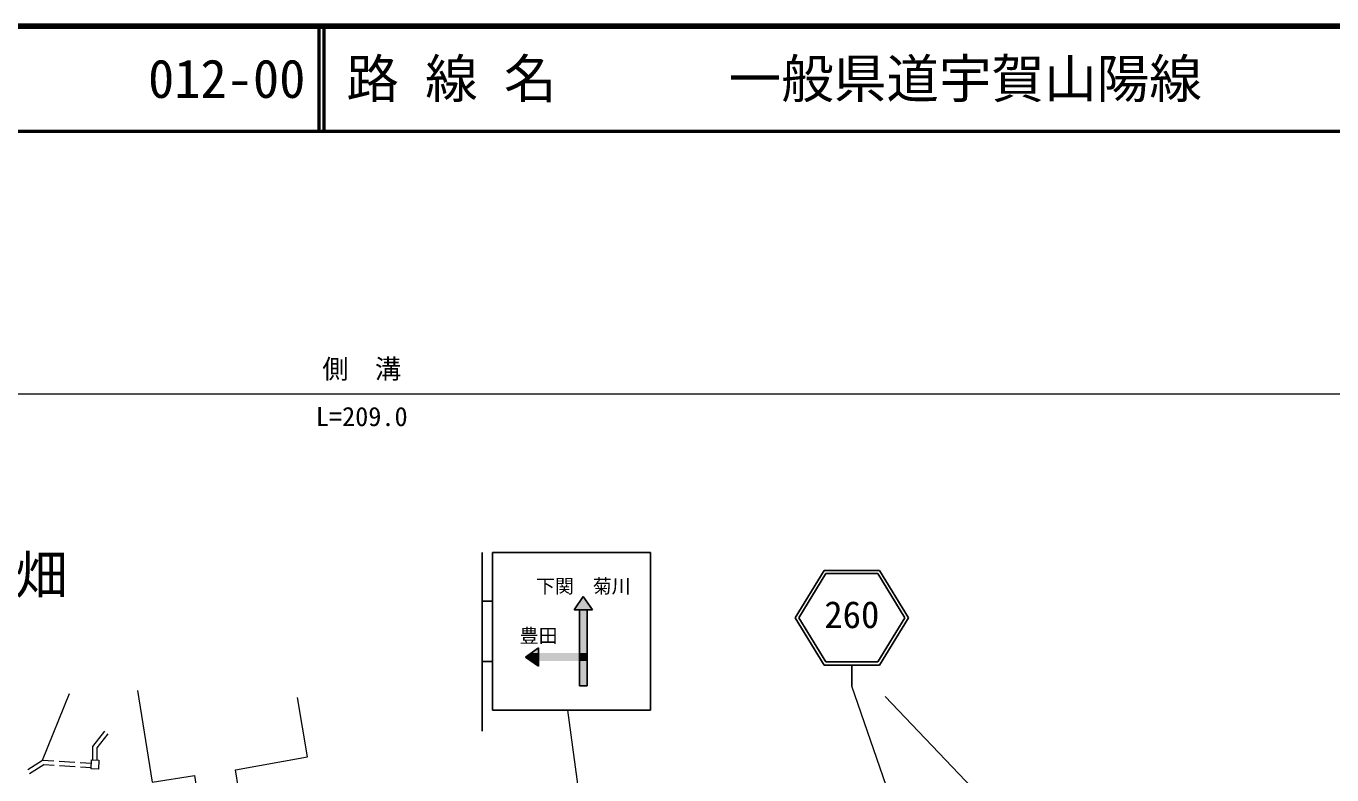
# Model space of a CAD drawing. Units: millimetres at full size, sheet at 1:1000; details may follow other scales. Extents: x 40000 to 680000, y 20000 to 380000.
# Drawn here: x 149925 to 274104, y 308750 to 380000 of the extents above; entities that cross this region are included whole.
import ezdxf
from ezdxf.enums import TextEntityAlignment as Align

# ---------------------------------------------------------------- set-up
doc = ezdxf.new("R2010")
doc.units = ezdxf.units.MM
doc.header["$LTSCALE"] = 1000
doc.linetypes.add('CHAIN', pattern=[18.5, 12, -1.5, 3.5, -1.5])
for name, color, linetype, lineweight in [('M-BGD', 7, 'Continuous', 13), ('M-BMK', 2, 'CHAIN', 13), ('M-STR-STRC', 7, 'Continuous', 13), ('M-TTL', 2, 'Continuous', 140), ('M-TTL-LINE', 7, 'Continuous', 50)]:
    doc.layers.add(name, color=color, linetype=linetype, lineweight=lineweight)
doc.layers.add('M-BMK-HTXT', color=7, linetype='Continuous')
doc.layers.add('M-TTL-TXT', color=7, linetype='Continuous')
doc.styles.add('ＭＳ ゴシック', font='')
doc.styles.get('ＭＳ ゴシック').set_extended_font_data('MS Gothic')

msp = doc.modelspace()

# ---------------------------------------------------------------- hatches: boundary and pattern name
at = {"layer": 'M-STR-STRC'}
for points in [[(202914, 325713), (203789, 324463), (203289, 324463), (202539, 324463), (202039, 324463)], [(202539, 324463), (203289, 324463), (203289, 320338), (202539, 320338)], [(198664, 320838), (198664, 320338), (198664, 319588), (198664, 319088), (197414, 319963)], [(197414, 319963), (197950, 320338), (198664, 320338), (198664, 319588), (198664, 319088)], [(198664, 320338), (202539, 320338), (202539, 319588), (198664, 319588)], [(202539, 320338), (203289, 320338), (203289, 319588), (202539, 319588)], [(202539, 319588), (203289, 319588), (203289, 317213), (202539, 317213)]]:
    msp.add_hatch(color=256, dxfattribs=at).paths.add_polyline_path(points)

# ---------------------------------------------------------------- linework, layer by layer
at = {"layer": 'M-BGD'}
for p, q in [((60500, 345000), (303000, 345000)), ((151490, 310156), (154045, 316502)), ((150100, 309262), (151490, 310156)), ((150261, 308890), (151596, 309748)), ((151490, 310156), (152562, 310087)), ((151596, 309748), (152602, 309683)), ((153061, 310055), (154558, 309958)), ((153101, 309651), (154598, 309555)), ((155057, 309926), (156130, 309857)), ((155097, 309523), (156104, 309458))]:
    msp.add_line(p, q, dxfattribs=at)
for points in [[(160505, 316767), (161907, 308074), (165926, 308682), (166230, 306812), (170133, 307466), (169852, 309219), (176676, 310458), (175718, 316113)], [(156280, 310179), (156267, 311455), (157416, 312916)], [(156680, 310184), (156668, 311318), (157731, 312669)]]:
    msp.add_lwpolyline(points, dxfattribs=at)
msp.add_lwpolyline([(156110, 309328), (156156, 310186), (156853, 310149), (156806, 309290)], close=True, dxfattribs=at)
at = {"layer": 'M-BMK'}
msp.add_line((231617, 316225), (249908, 296991), dxfattribs=at)
at = {"layer": 'M-STR-STRC', "lineweight": 25}
for p, q in [((193291, 329907), (193291, 312907)), ((194291, 329907), (194291, 314907)), ((194291, 329907), (209291, 329907)), ((209291, 329907), (209291, 314907)), ((225814, 328199), (223050, 323699)), ((225982, 327899), (223402, 323699)), ((225814, 328199), (231086, 328199)), ((225982, 327899), (230919, 327899)), ((233498, 323699), (230919, 327899)), ((233850, 323699), (231086, 328199)), ((202039, 324463), (202914, 325713)), ((202914, 325713), (203789, 324463)), ((193291, 325282), (194291, 325282)), ((203789, 324463), (202039, 324463)), ((202539, 324463), (202539, 317213)), ((203289, 324463), (203289, 317213)), ((223050, 323699), (225814, 319199)), ((223402, 323699), (225982, 319499)), ((230919, 319499), (233498, 323699)), ((231086, 319199), (233850, 323699)), ((197414, 319963), (198664, 320838)), ((198664, 320838), (198664, 319088)), ((193291, 319532), (194291, 319532)), ((198664, 319088), (197414, 319963)), ((225814, 319199), (231086, 319199)), ((225982, 319499), (230919, 319499)), ((228450, 319199), (228450, 317199)), ((202539, 317213), (203289, 317213)), ((194291, 314907), (209291, 314907))]:
    msp.add_line(p, q, dxfattribs=at)
at = {"layer": 'M-STR-STRC'}
for p, q in [((237052, 292406), (228450, 317199)), ((204572, 291753), (201428, 314907))]:
    msp.add_line(p, q, dxfattribs=at)
at = {"layer": 'M-TTL'}
msp.add_line((680000, 380000), (40000, 380000), dxfattribs=at)
at = {"layer": 'M-TTL-LINE'}
for p, q in [((177750, 380000), (177750, 370000)), ((178250, 380000), (178250, 370000)), ((40000, 370000), (680000, 370000))]:
    msp.add_line(p, q, dxfattribs=at)

# ---------------------------------------------------------------- texts
at = {"layer": 'M-BGD', "style": 'ＭＳ ゴシック'}
msp.add_text('側\u3000溝', height=1833, dxfattribs=at).set_placement((181843, 347378), align=Align.MIDDLE_CENTER)
msp.add_text('L=209.0', height=1833, dxfattribs=at).set_placement((181843, 341385), align=Align.BOTTOM_CENTER)
at = {"layer": 'M-BMK-HTXT', "style": 'ＭＳ ゴシック'}
msp.add_text('字奥畑', height=3666, dxfattribs=at).set_placement((146363, 327796), align=Align.MIDDLE_CENTER)
at = {"layer": 'M-STR-STRC', "style": 'ＭＳ ゴシック'}
msp.add_text('下関\u3000菊川', height=1320, dxfattribs=at).set_placement((202914, 326713), align=Align.MIDDLE_CENTER)
msp.add_text('260', height=2566, dxfattribs=at).set_placement((228450, 321949), align=Align.BOTTOM_CENTER)
msp.add_text('豊田', height=1320, dxfattribs=at).set_placement((196864, 320938), align=Align.BOTTOM_LEFT)
at = {"layer": 'M-TTL-TXT', "style": 'ＭＳ ゴシック'}
for s, p in [('012-00', (161521, 375000)), ('路 線 名', (180380, 375000)), ('一般県道宇賀山陽線', (216734, 375000))]:
    msp.add_text(s, height=3666, dxfattribs=at).set_placement(p, align=Align.MIDDLE_LEFT)

doc.saveas('drawing.dxf')
